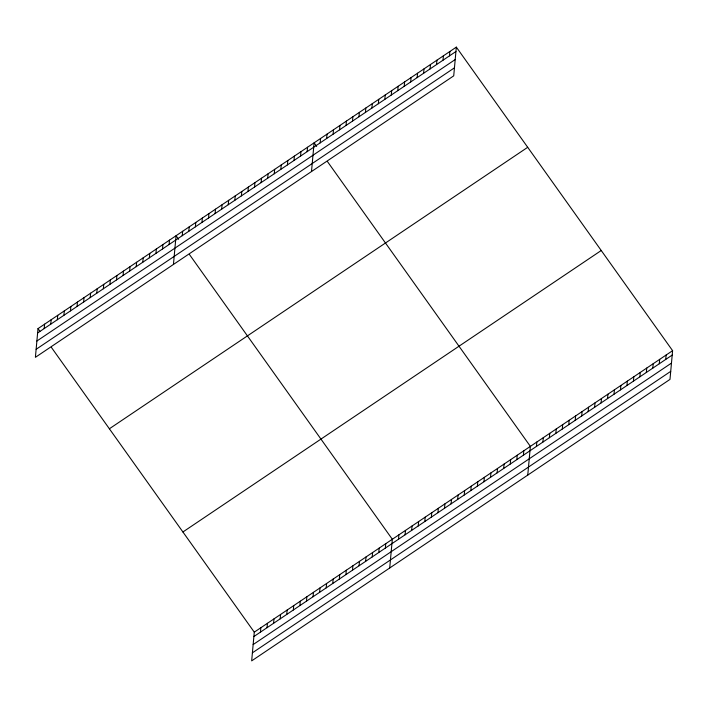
<?xml version="1.0" encoding="UTF-8"?>
<svg xmlns="http://www.w3.org/2000/svg" width="708" height="708" viewBox="0 0 708 708"><rect width="100%" height="100%" fill="white"/><g stroke="black" fill="none" stroke-linecap="round" stroke-linejoin="round"><path stroke-width="1.06" d="M38.011 328.609L35.4 357.328L453.722 75.844L456.333 47.126L38.011 328.609L39.922 331.291M44.188 328.574L44.586 324.184M50.764 324.149L51.162 319.759M57.339 319.724L57.737 315.334M63.906 315.299L64.304 310.909M70.481 310.883L70.88 306.493M77.057 306.458L77.455 302.068M83.633 302.033L84.031 297.643M90.199 297.608L90.606 293.218M96.775 293.183L97.173 288.793M103.35 288.767L103.749 284.377M109.926 284.342L110.324 279.952M116.501 279.917L116.9 275.527M123.068 275.492L123.466 271.102M129.644 271.067L130.042 266.677M136.219 266.651L136.617 262.261M142.795 262.226L143.193 257.836M149.361 257.8L149.769 253.411M155.937 253.376L156.335 248.986M162.513 248.959L162.911 244.561M169.088 244.534L169.486 240.145M173.442 264.438L176.062 235.72L178.611 239.295M182.23 235.684L182.637 231.295M188.806 231.259L189.204 226.87M195.381 226.843L195.78 222.445M201.957 222.418L202.355 218.029M208.533 217.993L208.931 213.604M215.099 213.568L215.498 209.179M221.675 209.143L222.073 204.754M228.25 204.727L228.649 200.329M234.826 200.302L235.224 195.912M241.393 195.877L241.8 191.487M247.968 191.452L248.366 187.062M254.544 187.027L254.942 182.637M261.119 182.611L261.517 178.221M267.695 178.186L268.093 173.796M274.261 173.761L274.669 169.371M280.837 169.336L281.235 164.946M287.413 164.911L287.811 160.521M293.988 160.495L294.386 156.105M51.392 347.389L254.278 632.155L251.667 660.874L669.989 379.391L672.6 350.672L456.333 47.126M300.555 156.07L300.962 151.68M260.456 632.12L260.854 627.731M307.13 151.645L307.529 147.255M267.022 627.695L267.429 623.305M311.493 171.548L314.104 142.83L316.653 146.406M273.598 623.27L273.996 618.88M320.175 142.874L320.574 138.485M280.173 618.854L280.572 614.455M326.636 138.52L327.034 134.131M286.749 614.429L287.147 610.039M333.105 134.175L333.503 129.785M293.324 610.004L293.723 605.614M339.566 129.821L339.964 125.431M299.891 605.579L300.289 601.189M346.035 125.475L346.433 121.077M306.467 601.154L306.865 596.764M352.495 121.121L352.894 116.732M313.042 596.738L313.44 592.339M358.965 116.767L359.363 112.377M319.618 592.313L320.016 587.923M365.425 112.422L365.824 108.032M326.184 587.888L326.592 583.498M371.895 108.067L372.293 103.678M332.76 583.463L333.158 579.073M378.355 103.722L378.753 99.332M339.336 579.038L339.734 574.648M384.825 99.368L385.223 94.978M345.911 574.622L346.309 570.223M391.285 95.022L391.683 90.633M352.487 570.197L352.885 565.807M397.754 90.668L398.153 86.279M359.053 565.772L359.46 561.382M404.215 86.323L404.613 81.933M365.629 561.347L366.027 556.957M410.684 81.969L411.082 77.579M372.204 556.922L372.603 552.532M417.145 77.623L417.543 73.234M378.78 552.505L379.178 548.116M423.614 73.269L424.012 68.88M385.356 548.08L385.754 543.691M430.075 68.924L430.473 64.534M389.71 567.984L392.321 539.266L189.443 254.499M436.544 64.57L436.942 60.18M398.498 539.231L398.896 534.841M443.004 60.224L443.403 55.826M405.073 534.805L405.472 530.416M449.474 55.87L449.872 51.48M411.649 530.389L412.047 526M418.216 525.964L418.623 521.575M424.791 521.539L425.189 517.15M431.367 517.114L431.765 512.725M437.942 512.689L438.341 508.3M444.518 508.273L444.916 503.884M451.084 503.848L451.483 499.459M457.66 499.423L458.058 495.034M464.236 494.998L464.634 490.609M470.811 490.573L471.209 486.184M477.378 486.157L477.785 481.767M483.953 481.732L484.352 477.342M490.529 477.307L490.927 472.917M497.105 472.882L497.503 468.492M503.68 468.457L504.078 464.067M510.247 464.041L510.654 459.651M516.822 459.616L517.221 455.226M523.398 455.191L523.796 450.801M527.761 475.095L530.372 446.376L327.485 161.61M536.434 446.421L536.832 442.031M542.903 442.066L543.302 437.677M549.364 437.721L549.762 433.331M555.833 433.367L556.231 428.977M562.294 429.021L562.692 424.632M568.763 424.667L569.161 420.278M575.223 420.322L575.622 415.923M581.693 415.968L582.091 411.578M588.153 411.614L588.552 407.224M594.623 407.268L595.021 402.879M601.083 402.914L601.481 398.524M607.553 398.569L607.951 394.179M614.013 394.214L614.411 389.825M620.482 389.869L620.881 385.479M626.943 385.515L627.341 381.125M633.412 381.169L633.81 376.78M639.873 376.815L640.271 372.426M646.342 372.47L646.74 368.08M652.803 368.116L653.201 363.726M659.272 363.77L659.67 359.381M665.732 359.416L666.131 355.027M37.612 332.999L455.934 51.516M36.887 341.026L455.209 59.552M36.135 349.292L454.456 67.818M109.377 428.774L527.699 147.299M182.912 531.982L601.234 250.508M254.278 632.155L672.6 350.672M253.88 636.545L672.202 355.071M253.145 644.572L671.467 363.098M252.393 652.838L670.715 371.364"/></g></svg>
